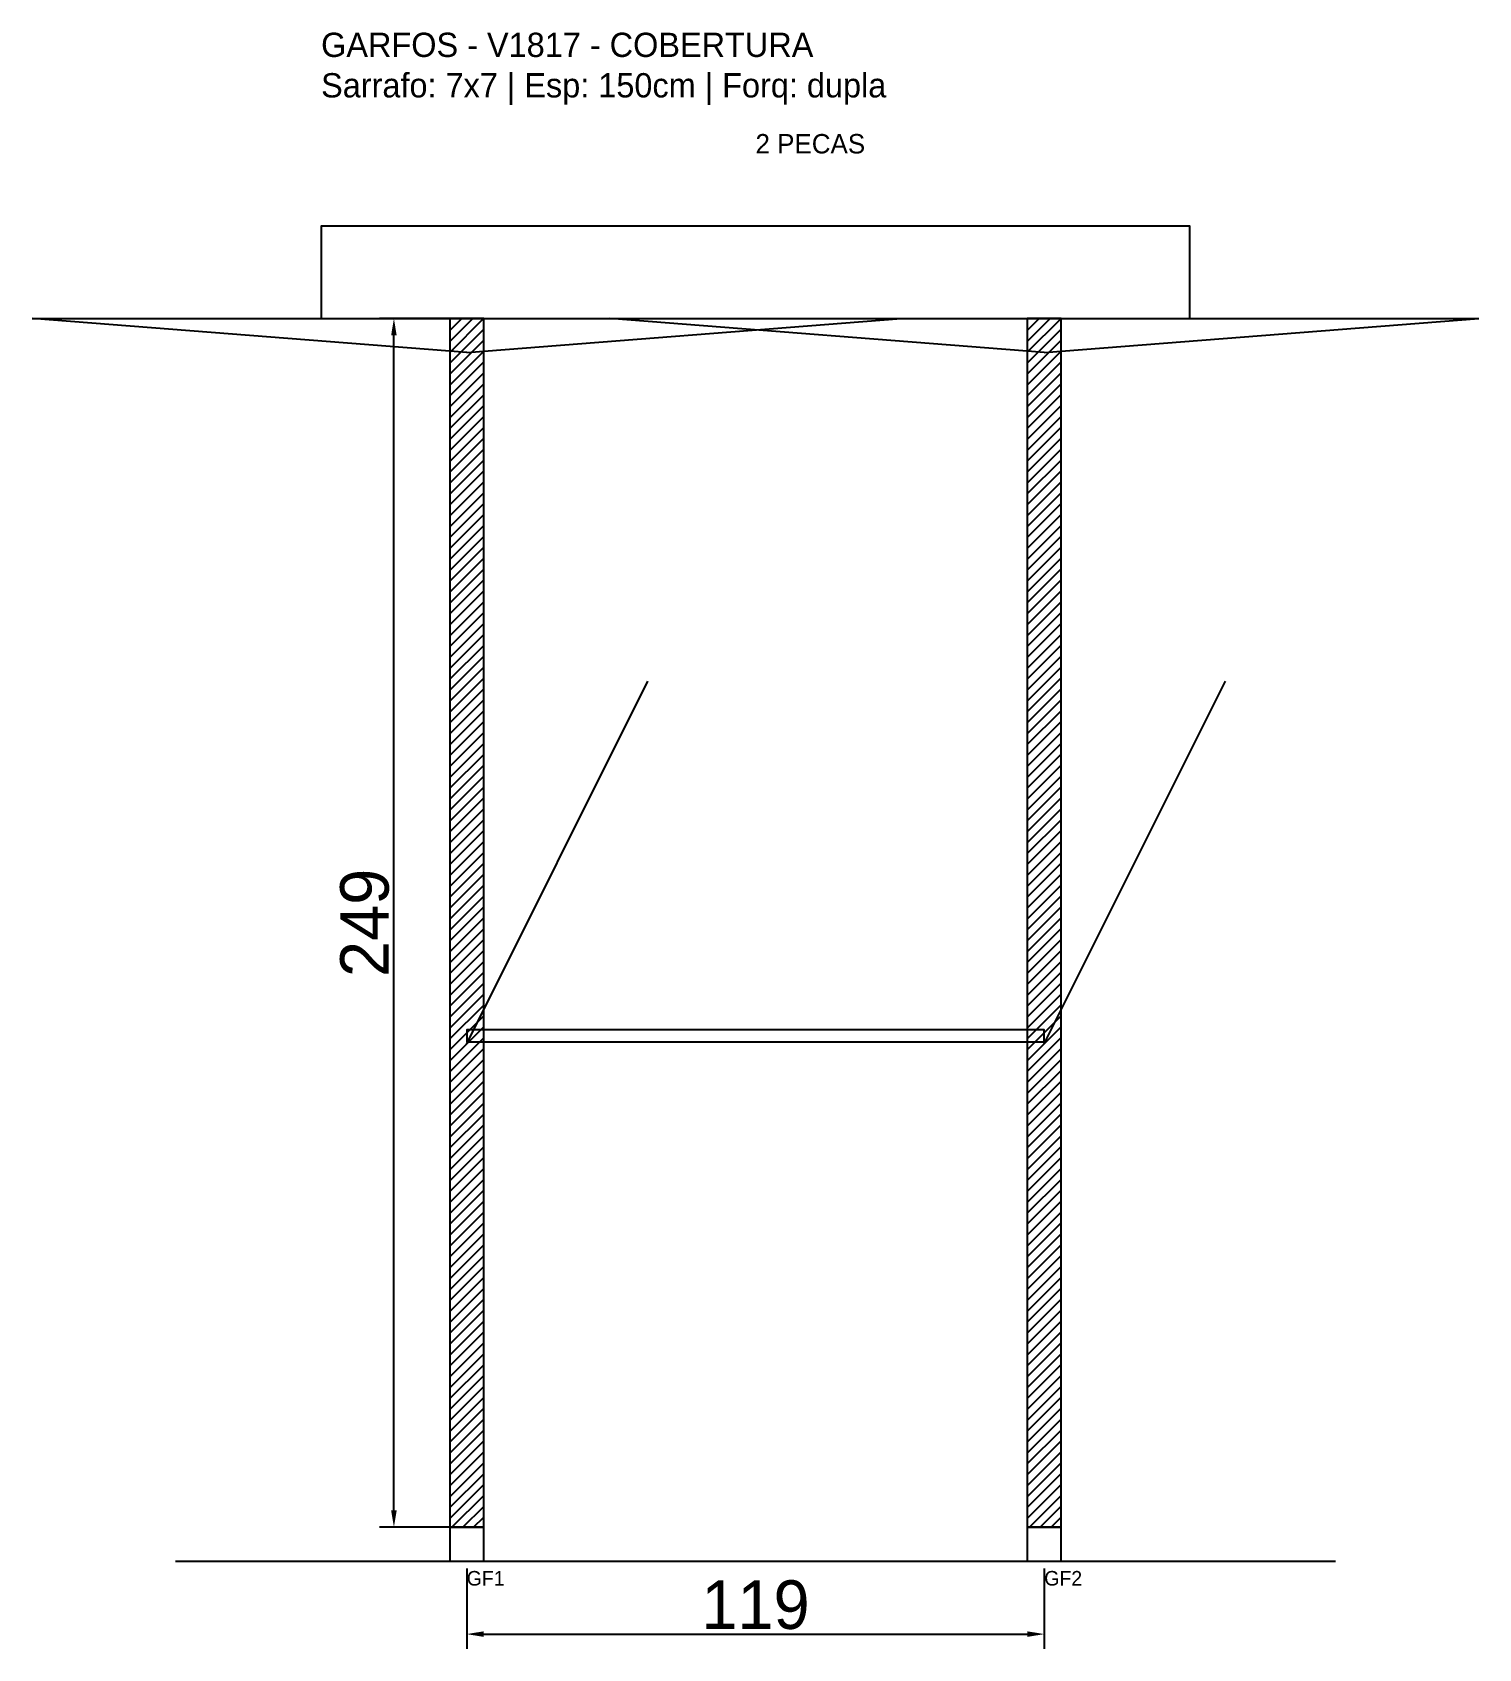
# Model space of a CAD drawing. Header units: metres. Extents: x -60 to 238, y -25 to 308.
import ezdxf

# ---------------------------------------------------------------- set-up
doc = ezdxf.new("R2010")
doc.units = ezdxf.units.M
for name, color, linetype in [('BARRA_ANCORAGEM', 1, 'Continuous'), ('COTA', 241, 'Continuous'), ('GARFOS OK', 3, 'Continuous'), ('NOME DA VIGA', 6, 'Continuous'), ('SARR_7x7', 40, 'Continuous'), ('TIRAS REESCORAMENTO', 252, 'Continuous'), ('VIGAS', 3, 'Continuous')]:
    doc.layers.add(name, color=color, linetype=linetype)
doc.dimstyles.new('EZ DXF', dxfattribs={"dimtxt": 10, "dimasz": 3.5, "dimexe": 3, "dimexo": 1.5, "dimgap": 1, "dimtad": 1, "dimdec": 1, "dimdsep": 46, "dimcen": 2.5, "dimazin": 3, "dimtfac": 1, "dimtmove": 0, "dimatfit": 3})

msp = doc.modelspace()

# ---------------------------------------------------------------- hatches: boundary and pattern name
at = {"layer": 'COTA'}
h = msp.add_hatch(dxfattribs=at)
h.set_pattern_fill('ANSI31', scale=0.5)
h.paths.add_polyline_path([(26.5, 0), (33.5, 0), (33.5, 249), (26.5, 249)])
h = msp.add_hatch(dxfattribs=at)
h.set_pattern_fill('ANSI31', scale=0.5)
h.paths.add_polyline_path([(145.5, 0), (152.5, 0), (152.5, 249), (145.5, 249)])

# ---------------------------------------------------------------- linework, layer by layer
at = {"layer": 'BARRA_ANCORAGEM'}
for p, q in [((30, 99.6), (67.35, 174.3)), ((149, 99.6), (186.35, 174.3))]:
    msp.add_line(p, q, dxfattribs=at)
at = {"layer": 'GARFOS OK'}
for p, q in [((30, 242), (-59.5, 249)), ((-59.5, 249), (119.5, 249)), ((30, 242), (119.5, 249)), ((149, 242), (59.5, 249)), ((59.5, 249), (238.5, 249)), ((149, 242), (238.5, 249))]:
    msp.add_line(p, q, dxfattribs=at)
at = {"layer": 'GARFOS OK', "linetype": 'CONTINUOUS'}
msp.add_line((-30, -7), (209, -7), dxfattribs=at)
at = {"layer": 'GARFOS OK'}
for points in [[(26.5, 0), (33.5, 0), (33.5, 249), (26.5, 249), (26.5, 0)], [(145.5, 0), (152.5, 0), (152.5, 249), (145.5, 249), (145.5, 0)]]:
    msp.add_lwpolyline(points, dxfattribs=at)
at = {"layer": 'SARR_7x7'}
for points in [[(26.5, -7), (33.5, -7), (33.5, 0), (26.5, 0), (26.5, -7)], [(145.5, -7), (152.5, -7), (152.5, 0), (145.5, 0), (145.5, -7)]]:
    msp.add_lwpolyline(points, dxfattribs=at)
at = {"layer": 'TIRAS REESCORAMENTO'}
msp.add_lwpolyline([(30, 100), (149, 100), (149, 102.5), (30, 102.5), (30, 100)], dxfattribs=at)
at = {"layer": 'VIGAS'}
msp.add_lwpolyline([(0, 249), (179, 249), (179, 268), (0, 268), (0, 249)], dxfattribs=at)

# ---------------------------------------------------------------- texts
at = {"layer": 'NOME DA VIGA'}
for s, height, p in [('2 PECAS', 4, (89.5, 283)), ('GF1', 3, (30, -12)), ('GF2', 3, (149, -12))]:
    msp.add_text(s, height=height, dxfattribs=at).set_placement(p)
at = {"layer": 'NOME DA VIGA', "insert": (0, 293), "char_height": 5, "attachment_point": 7}
msp.add_mtext('GARFOS - V1817 - COBERTURA\\PSarrafo: 7x7 | Esp: 150cm | Forq: dupla', dxfattribs=at)

# ---------------------------------------------------------------- dimensions: what is measured, and where the dimension line sits
at = {"layer": 'COTA'}
msp.add_linear_dim(base=(15, 0), p1=(30, 0), p2=(30, 249), angle=90, dimstyle='EZ DXF', dxfattribs=at).render()
msp.add_linear_dim(base=(30, -22), p1=(30, -7), p2=(149, -7), dimstyle='EZ DXF', dxfattribs=at).render()

doc.saveas('drawing.dxf')
